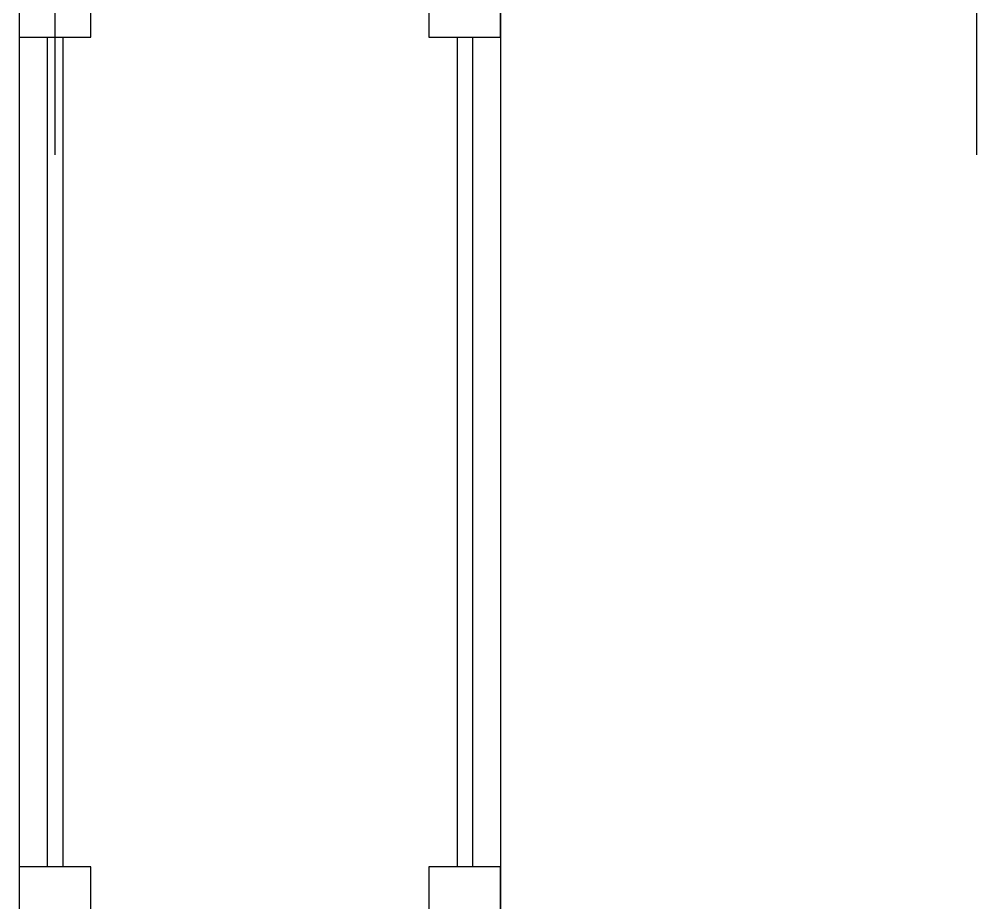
# Model space of a CAD drawing. Header units: millimetres. Extents: x -48783 to 40488, y 6477 to 32964.
# Drawn here: x 6265 to 7200, y 9870 to 10733 of the extents above; entities that cross this region are included whole.
import ezdxf

# ---------------------------------------------------------------- set-up
doc = ezdxf.new("R2010")
doc.units = ezdxf.units.MM
doc.header["$LTSCALE"] = 100
doc.linetypes.add('X-N-FAB-L20$0$COL-CEN-LIN', pattern=[3.25, 2.5, -0.25, 0.25, -0.25])
for name, color, linetype in [('0-XREF', 7, 'Continuous'), ('X-N-FAB-L20$0$0-4', 8, 'Continuous'), ('X-N-FAB-L20$0$0-COL', 8, 'Continuous'), ('X-N-FAB-L20$0$0-WALL', 8, 'Continuous'), ('X-N-FAB-L20$0$BLOCK', 8, 'Continuous'), ('X-N-FAB-L20$0$CCL', 8, 'X-N-FAB-L20$0$COL-CEN-LIN')]:
    doc.layers.add(name, color=color, linetype=linetype)

# ---------------------------------------------------------------- blocks, each defined once
blk = doc.blocks.new('X-N-FAB-L20$0$A$C20c95bda')
at = {"layer": 'X-N-FAB-L20$0$CCL'}
for p, q in [((7320, 0), (7320, 9160)), ((8220, 0), (8220, 9160))]:
    blk.add_line(p, q, dxfattribs=at)
blk = doc.blocks.new('X-N-FAB-L20$0$A$Cb353138e')
at = {"layer": 'X-N-FAB-L20$0$0-4'}
for p, q in [((0, 2481.1), (0, 11.1)), ((470, 2481.1), (470, 11.1))]:
    blk.add_line(p, q, dxfattribs=at)
at = {"layer": 'X-N-FAB-L20$0$0-COL'}
for points in [[(0, 1726.1), (70, 1726.1), (70, 1796.1), (0, 1796.1)], [(400, 1726.1), (470, 1726.1), (470, 1796.1), (400, 1796.1)], [(0, 846.1), (70, 846.1), (70, 916.1), (0, 916.1)], [(400, 846.1), (470, 846.1), (470, 916.1), (400, 916.1)]]:
    blk.add_lwpolyline(points, close=True, dxfattribs=at)
at = {"layer": 'X-N-FAB-L20$0$0-WALL'}
for p, q in [((27.5, 1726.1), (27.5, 916.1)), ((42.5, 1726.1), (42.5, 916.1)), ((427.5, 1726.1), (427.5, 916.1)), ((442.5, 1726.1), (442.5, 916.1))]:
    blk.add_line(p, q, dxfattribs=at)
blk = doc.blocks.new('X-N-FAB-L20')
blk.add_blockref('X-N-FAB-L20$0$A$Cb353138e', (6265, 8988.9))
at = {"layer": 'X-N-FAB-L20$0$BLOCK'}
blk.add_blockref('X-N-FAB-L20$0$A$C20c95bda', (-1020, 10600), dxfattribs=at)

msp = doc.modelspace()

# ---------------------------------------------------------------- block references
at = {"layer": '0-XREF'}
msp.add_blockref('X-N-FAB-L20', (0, 0), dxfattribs=at)

doc.saveas('drawing.dxf')
